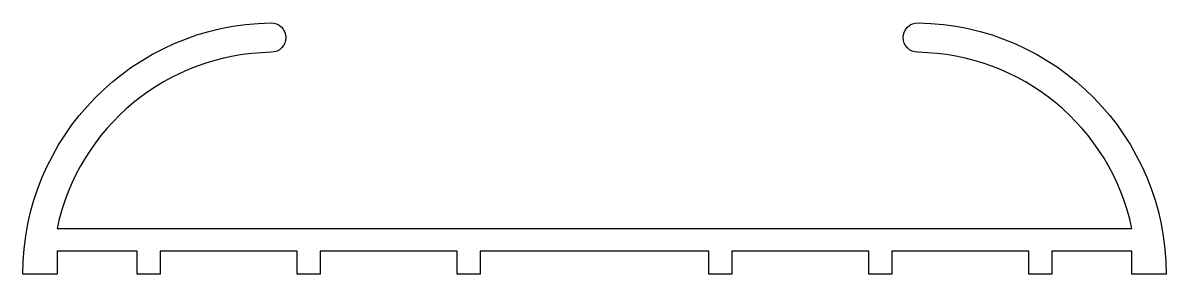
# Model space of a CAD drawing. Extents: x 130.9 to 180.9, y 210.9 to 221.9.
import ezdxf

# ---------------------------------------------------------------- set-up
doc = ezdxf.new("R2010")
doc.units = 0
doc.header["$LTSCALE"] = 15
doc.layers.add('ANA', color=220, linetype='CONTINUOUS')

msp = doc.modelspace()

# ---------------------------------------------------------------- linework, layer by layer
at = {"layer": 'ANA', "color": 0}
msp.add_lwpolyline([(160.942, 211.885), (155.942, 211.885), (150.942, 211.885), (150.942, 210.885), (149.942, 210.885), (149.942, 211.885), (143.942, 211.885), (143.942, 210.885), (142.942, 210.885), (142.942, 211.885), (136.942, 211.885), (136.942, 210.885), (135.942, 210.885), (135.942, 211.885), (132.442, 211.885), (132.442, 210.885), (130.942, 210.885, -0.410118), (141.788, 221.884, -1), (141.806, 220.594, 0.35074), (132.44, 212.885), (132.655, 212.885), (155.942, 212.885), (179.229, 212.885), (179.444, 212.885, 0.35074), (170.078, 220.594, -1), (170.096, 221.884, -0.410118), (180.942, 210.885), (179.442, 210.885), (179.442, 211.885), (175.942, 211.885), (175.942, 210.885), (174.942, 210.885), (174.942, 211.885), (168.942, 211.885), (168.942, 210.885), (167.942, 210.885), (167.942, 211.885), (161.942, 211.885), (161.942, 210.885), (160.942, 210.885)], format="xyb", close=True, dxfattribs=at)

doc.saveas('drawing.dxf')
